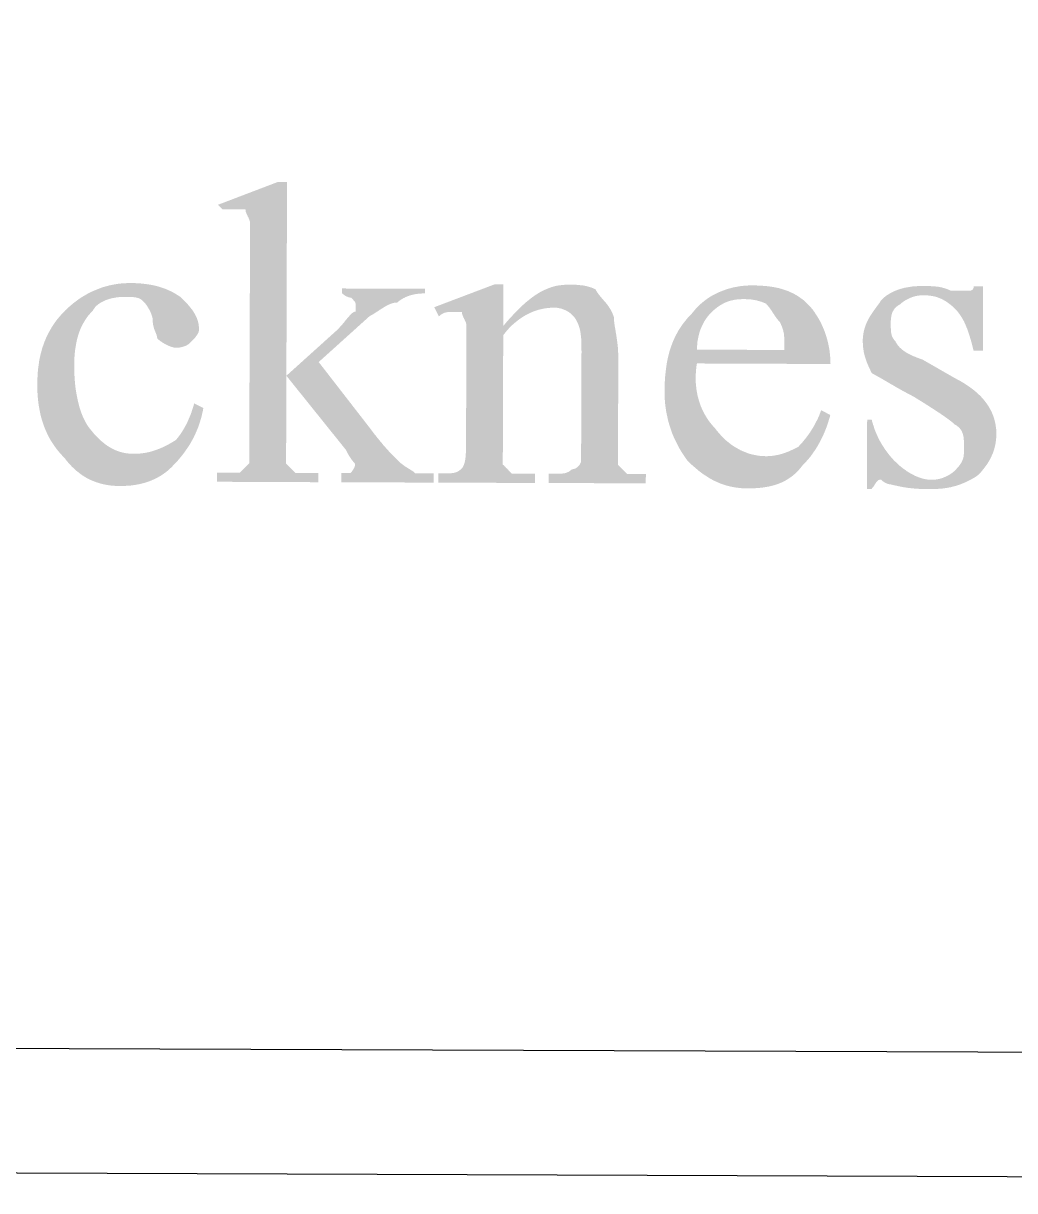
# Model space of a CAD drawing. Header units: millimetres. Extents: x -125 to 146, y -26 to 163.
# Drawn here: x 107.65 to 116.76, y 30.58 to 41.31 of the extents above; entities that cross this region are included whole.
import ezdxf
from ezdxf.xclip import XClip

# ---------------------------------------------------------------- set-up
doc = ezdxf.new("R2010")
doc.units = ezdxf.units.MM
doc.header["$MEASUREMENT"] = 0
doc.header["$XCLIPFRAME"] = 0
doc.layers.get('0').update_dxf_attribs({"color": 255, "linetype": 'CONTINUOUS'})

# ---------------------------------------------------------------- blocks, each defined once
blk = doc.blocks.new('MF12257_10')
at = {"color": 7, "linetype": 'Continuous', "lineweight": 25, "true_color": 0x000007}
blk.add_lwpolyline([(114.393, 53.755), (114.393, -5.961), (68.173, -5.961), (68.173, 53.755)], close=True, dxfattribs=at)
blk = doc.blocks.new('MF12274_11')
at = {"color": 7, "linetype": 'Continuous', "lineweight": 25, "true_color": 0x000007}
blk.add_lwpolyline([(113.205, 52.612), (113.205, -4.776), (69.318, -4.776), (69.318, 52.612)], close=True, dxfattribs=at)

msp = doc.modelspace()

# ---------------------------------------------------------------- hatches: boundary and pattern name
at = {"true_color": 0x000007}
for points in [[(110.072, 39.849), (110.066, 38.069), (110.533, 38.49), (110.543, 38.501), (110.553, 38.511), (110.563, 38.522), (110.572, 38.532), (110.581, 38.542), (110.589, 38.552), (110.598, 38.562), (110.605, 38.572), (110.613, 38.581), (110.62, 38.59), (110.627, 38.598), (110.634, 38.606), (110.641, 38.614), (110.647, 38.621), (110.653, 38.628), (110.659, 38.634), (110.665, 38.64), (110.671, 38.645), (110.676, 38.649), (110.682, 38.652), (110.687, 38.655), (110.692, 38.657), (110.698, 38.659), (110.703, 38.659), (110.703, 38.659), (110.703, 38.66), (110.703, 38.661), (110.703, 38.662), (110.703, 38.664), (110.703, 38.666), (110.703, 38.668), (110.703, 38.67), (110.703, 38.672), (110.703, 38.675), (110.703, 38.678), (110.703, 38.68), (110.703, 38.683), (110.703, 38.685), (110.703, 38.688), (110.703, 38.69), (110.703, 38.693), (110.703, 38.695), (110.703, 38.697), (110.703, 38.698), (110.703, 38.7), (110.703, 38.701), (110.703, 38.701), (110.703, 38.701), (110.703, 38.706), (110.703, 38.711), (110.703, 38.715), (110.703, 38.719), (110.703, 38.723), (110.703, 38.727), (110.702, 38.73), (110.702, 38.733), (110.701, 38.736), (110.7, 38.738), (110.699, 38.741), (110.698, 38.744), (110.697, 38.746), (110.695, 38.749), (110.693, 38.752), (110.691, 38.755), (110.688, 38.758), (110.685, 38.761), (110.682, 38.764), (110.679, 38.768), (110.675, 38.772), (110.671, 38.776), (110.666, 38.781), (110.661, 38.786), (110.661, 38.786), (110.66, 38.786), (110.659, 38.786), (110.658, 38.786), (110.656, 38.787), (110.654, 38.787), (110.651, 38.787), (110.649, 38.788), (110.645, 38.789), (110.642, 38.789), (110.639, 38.79), (110.635, 38.792), (110.631, 38.793), (110.626, 38.795), (110.622, 38.797), (110.617, 38.799), (110.612, 38.801), (110.608, 38.804), (110.603, 38.807), (110.598, 38.811), (110.592, 38.815), (110.587, 38.819), (110.582, 38.824), (110.577, 38.829), (110.577, 38.871), (111.341, 38.868), (111.341, 38.826), (111.326, 38.826), (111.31, 38.825), (111.296, 38.824), (111.281, 38.823), (111.267, 38.821), (111.254, 38.819), (111.241, 38.817), (111.228, 38.814), (111.216, 38.811), (111.204, 38.808), (111.193, 38.804), (111.182, 38.8), (111.172, 38.796), (111.162, 38.792), (111.153, 38.787), (111.144, 38.783), (111.135, 38.778), (111.127, 38.773), (111.119, 38.768), (111.112, 38.763), (111.105, 38.758), (111.098, 38.753), (111.092, 38.748), (111.087, 38.742), (111.076, 38.742), (111.065, 38.741), (111.054, 38.739), (111.043, 38.736), (111.033, 38.733), (111.022, 38.729), (111.011, 38.724), (111, 38.719), (110.99, 38.714), (110.979, 38.708), (110.968, 38.702), (110.957, 38.695), (110.947, 38.688), (110.936, 38.682), (110.925, 38.675), (110.915, 38.668), (110.904, 38.661), (110.893, 38.654), (110.883, 38.647), (110.872, 38.64), (110.862, 38.634), (110.851, 38.628), (110.84, 38.622), (110.83, 38.616), (110.363, 38.195), (110.826, 37.598), (110.842, 37.577), (110.857, 37.557), (110.871, 37.538), (110.886, 37.52), (110.9, 37.502), (110.913, 37.486), (110.926, 37.47), (110.939, 37.455), (110.951, 37.44), (110.962, 37.426), (110.974, 37.414), (110.984, 37.401), (110.995, 37.39), (111.005, 37.379), (111.014, 37.368), (111.024, 37.359), (111.032, 37.349), (111.041, 37.341), (111.048, 37.333), (111.056, 37.325), (111.063, 37.318), (111.07, 37.312), (111.076, 37.306), (111.082, 37.3), (111.092, 37.29), (111.102, 37.281), (111.111, 37.272), (111.12, 37.264), (111.129, 37.257), (111.138, 37.251), (111.146, 37.244), (111.153, 37.239), (111.161, 37.234), (111.168, 37.229), (111.175, 37.225), (111.182, 37.221), (111.188, 37.217), (111.195, 37.213), (111.201, 37.209), (111.207, 37.206), (111.212, 37.202), (111.218, 37.199), (111.224, 37.195), (111.229, 37.191), (111.235, 37.187), (111.24, 37.183), (111.245, 37.178), (111.25, 37.173), (111.256, 37.173), (111.261, 37.173), (111.266, 37.173), (111.272, 37.173), (111.277, 37.173), (111.283, 37.173), (111.289, 37.173), (111.294, 37.173), (111.3, 37.173), (111.306, 37.173), (111.313, 37.172), (111.319, 37.172), (111.326, 37.172), (111.333, 37.172), (111.34, 37.172), (111.348, 37.172), (111.355, 37.172), (111.364, 37.172), (111.372, 37.172), (111.381, 37.172), (111.39, 37.172), (111.399, 37.172), (111.409, 37.172), (111.42, 37.172), (111.419, 37.087), (110.57, 37.091), (110.57, 37.175), (110.576, 37.175), (110.581, 37.175), (110.586, 37.175), (110.591, 37.175), (110.597, 37.175), (110.602, 37.175), (110.606, 37.175), (110.611, 37.175), (110.616, 37.175), (110.62, 37.175), (110.625, 37.175), (110.629, 37.175), (110.633, 37.175), (110.636, 37.175), (110.64, 37.175), (110.643, 37.175), (110.645, 37.175), (110.648, 37.175), (110.65, 37.175), (110.652, 37.175), (110.653, 37.175), (110.654, 37.175), (110.655, 37.175), (110.655, 37.175), (110.655, 37.175), (110.656, 37.176), (110.657, 37.177), (110.658, 37.178), (110.66, 37.18), (110.662, 37.182), (110.664, 37.185), (110.666, 37.187), (110.669, 37.19), (110.671, 37.194), (110.674, 37.197), (110.676, 37.201), (110.679, 37.205), (110.682, 37.21), (110.684, 37.214), (110.687, 37.219), (110.689, 37.223), (110.691, 37.228), (110.693, 37.233), (110.695, 37.238), (110.696, 37.244), (110.697, 37.249), (110.698, 37.254), (110.698, 37.259), (110.698, 37.26), (110.697, 37.26), (110.696, 37.261), (110.694, 37.263), (110.693, 37.265), (110.691, 37.267), (110.688, 37.27), (110.685, 37.274), (110.682, 37.277), (110.679, 37.282), (110.675, 37.286), (110.671, 37.291), (110.667, 37.297), (110.663, 37.303), (110.659, 37.309), (110.654, 37.316), (110.649, 37.323), (110.644, 37.331), (110.64, 37.339), (110.634, 37.348), (110.629, 37.357), (110.624, 37.366), (110.619, 37.376), (110.614, 37.387), (110.066, 38.069), (110.064, 37.473), (110.064, 37.463), (110.064, 37.452), (110.063, 37.442), (110.063, 37.431), (110.063, 37.421), (110.063, 37.411), (110.063, 37.4), (110.063, 37.39), (110.063, 37.38), (110.063, 37.371), (110.063, 37.361), (110.063, 37.352), (110.063, 37.343), (110.063, 37.334), (110.063, 37.325), (110.063, 37.317), (110.063, 37.309), (110.063, 37.301), (110.063, 37.293), (110.063, 37.286), (110.063, 37.28), (110.063, 37.273), (110.063, 37.267), (110.063, 37.262), (110.068, 37.257), (110.073, 37.252), (110.077, 37.248), (110.081, 37.244), (110.084, 37.24), (110.088, 37.237), (110.091, 37.233), (110.094, 37.23), (110.097, 37.227), (110.1, 37.225), (110.102, 37.222), (110.105, 37.219), (110.108, 37.217), (110.11, 37.214), (110.113, 37.211), (110.116, 37.208), (110.119, 37.205), (110.122, 37.202), (110.126, 37.199), (110.129, 37.195), (110.133, 37.191), (110.137, 37.187), (110.142, 37.182), (110.147, 37.177), (110.152, 37.177), (110.158, 37.177), (110.163, 37.177), (110.169, 37.177), (110.174, 37.177), (110.18, 37.177), (110.186, 37.177), (110.193, 37.177), (110.199, 37.177), (110.206, 37.177), (110.214, 37.177), (110.221, 37.177), (110.229, 37.176), (110.238, 37.176), (110.247, 37.176), (110.257, 37.176), (110.267, 37.176), (110.278, 37.176), (110.29, 37.176), (110.302, 37.176), (110.315, 37.176), (110.329, 37.176), (110.343, 37.176), (110.359, 37.176), (110.359, 37.091), (109.427, 37.095), (109.427, 37.179), (109.438, 37.179), (109.449, 37.179), (109.459, 37.179), (109.47, 37.179), (109.48, 37.179), (109.49, 37.179), (109.501, 37.179), (109.511, 37.179), (109.521, 37.179), (109.53, 37.179), (109.54, 37.179), (109.549, 37.179), (109.558, 37.179), (109.567, 37.179), (109.576, 37.179), (109.584, 37.179), (109.592, 37.179), (109.6, 37.179), (109.608, 37.179), (109.615, 37.179), (109.621, 37.179), (109.628, 37.179), (109.634, 37.179), (109.639, 37.179), (109.644, 37.184), (109.649, 37.188), (109.653, 37.193), (109.657, 37.197), (109.661, 37.2), (109.664, 37.204), (109.668, 37.207), (109.671, 37.21), (109.674, 37.213), (109.676, 37.216), (109.679, 37.218), (109.682, 37.221), (109.684, 37.223), (109.687, 37.226), (109.69, 37.229), (109.693, 37.232), (109.696, 37.235), (109.699, 37.238), (109.702, 37.241), (109.706, 37.245), (109.71, 37.249), (109.714, 37.253), (109.719, 37.258), (109.724, 37.263), (109.724, 37.269), (109.724, 37.274), (109.724, 37.281), (109.724, 37.288), (109.724, 37.295), (109.724, 37.302), (109.724, 37.31), (109.724, 37.318), (109.724, 37.326), (109.724, 37.335), (109.724, 37.344), (109.724, 37.353), (109.725, 37.362), (109.725, 37.372), (109.725, 37.382), (109.725, 37.392), (109.725, 37.402), (109.725, 37.412), (109.725, 37.422), (109.725, 37.433), (109.725, 37.443), (109.725, 37.454), (109.725, 37.464), (109.725, 37.475), (109.731, 39.086), (109.731, 39.112), (109.731, 39.137), (109.731, 39.162), (109.731, 39.185), (109.731, 39.208), (109.731, 39.229), (109.731, 39.25), (109.732, 39.27), (109.732, 39.289), (109.732, 39.307), (109.732, 39.325), (109.732, 39.341), (109.732, 39.357), (109.732, 39.372), (109.732, 39.385), (109.732, 39.398), (109.732, 39.41), (109.732, 39.422), (109.732, 39.432), (109.732, 39.441), (109.732, 39.45), (109.732, 39.457), (109.732, 39.464), (109.732, 39.47), (109.732, 39.475), (109.732, 39.48), (109.731, 39.486), (109.729, 39.491), (109.728, 39.496), (109.726, 39.501), (109.724, 39.507), (109.721, 39.512), (109.719, 39.517), (109.717, 39.523), (109.714, 39.528), (109.711, 39.533), (109.709, 39.539), (109.706, 39.544), (109.704, 39.549), (109.701, 39.554), (109.699, 39.56), (109.697, 39.565), (109.695, 39.57), (109.693, 39.576), (109.692, 39.581), (109.691, 39.586), (109.691, 39.592), (109.69, 39.597), (109.685, 39.597), (109.681, 39.597), (109.676, 39.597), (109.672, 39.597), (109.669, 39.597), (109.665, 39.597), (109.662, 39.597), (109.659, 39.597), (109.656, 39.597), (109.653, 39.597), (109.651, 39.597), (109.648, 39.597), (109.645, 39.597), (109.643, 39.597), (109.64, 39.597), (109.637, 39.597), (109.634, 39.597), (109.631, 39.597), (109.627, 39.597), (109.624, 39.597), (109.62, 39.597), (109.616, 39.597), (109.611, 39.597), (109.606, 39.597), (109.6, 39.597), (109.595, 39.597), (109.59, 39.597), (109.585, 39.597), (109.579, 39.597), (109.574, 39.597), (109.569, 39.597), (109.563, 39.597), (109.558, 39.597), (109.553, 39.597), (109.548, 39.597), (109.542, 39.597), (109.537, 39.597), (109.532, 39.597), (109.526, 39.597), (109.521, 39.597), (109.516, 39.597), (109.511, 39.597), (109.505, 39.597), (109.5, 39.598), (109.495, 39.598), (109.489, 39.598), (109.484, 39.598), (109.479, 39.598), (109.437, 39.64), (109.988, 39.85)], [(109.303, 37.773), (109.297, 37.741), (109.29, 37.711), (109.283, 37.681), (109.274, 37.653), (109.265, 37.625), (109.256, 37.597), (109.245, 37.571), (109.234, 37.546), (109.223, 37.521), (109.211, 37.496), (109.198, 37.473), (109.185, 37.45), (109.172, 37.428), (109.158, 37.407), (109.143, 37.386), (109.129, 37.366), (109.114, 37.346), (109.099, 37.327), (109.083, 37.308), (109.068, 37.29), (109.052, 37.273), (109.036, 37.256), (109.02, 37.239), (109.004, 37.223), (108.988, 37.208), (108.971, 37.193), (108.954, 37.18), (108.936, 37.167), (108.918, 37.155), (108.9, 37.144), (108.881, 37.133), (108.863, 37.124), (108.843, 37.115), (108.824, 37.106), (108.804, 37.099), (108.785, 37.092), (108.765, 37.086), (108.744, 37.08), (108.724, 37.075), (108.703, 37.071), (108.683, 37.067), (108.662, 37.064), (108.641, 37.061), (108.62, 37.059), (108.599, 37.058), (108.578, 37.057), (108.557, 37.056), (108.535, 37.056), (108.509, 37.056), (108.483, 37.058), (108.458, 37.06), (108.433, 37.063), (108.409, 37.067), (108.385, 37.072), (108.361, 37.078), (108.338, 37.085), (108.315, 37.092), (108.293, 37.101), (108.271, 37.11), (108.25, 37.12), (108.229, 37.131), (108.209, 37.143), (108.188, 37.156), (108.169, 37.17), (108.15, 37.185), (108.131, 37.2), (108.113, 37.217), (108.095, 37.234), (108.078, 37.252), (108.061, 37.271), (108.044, 37.291), (108.028, 37.312), (108.008, 37.333), (107.988, 37.355), (107.969, 37.377), (107.951, 37.4), (107.934, 37.424), (107.918, 37.448), (107.902, 37.472), (107.888, 37.497), (107.874, 37.523), (107.862, 37.549), (107.85, 37.576), (107.839, 37.604), (107.829, 37.632), (107.82, 37.661), (107.811, 37.691), (107.804, 37.721), (107.798, 37.752), (107.792, 37.784), (107.787, 37.817), (107.783, 37.85), (107.78, 37.884), (107.778, 37.92), (107.777, 37.956), (107.777, 37.993), (107.777, 38.029), (107.779, 38.065), (107.781, 38.1), (107.784, 38.134), (107.789, 38.167), (107.793, 38.2), (107.799, 38.231), (107.806, 38.262), (107.814, 38.292), (107.822, 38.322), (107.832, 38.351), (107.842, 38.379), (107.853, 38.406), (107.865, 38.433), (107.878, 38.459), (107.892, 38.484), (107.906, 38.509), (107.922, 38.534), (107.938, 38.558), (107.955, 38.581), (107.974, 38.604), (107.993, 38.626), (108.013, 38.648), (108.033, 38.669), (108.055, 38.69), (108.077, 38.709), (108.099, 38.728), (108.122, 38.746), (108.145, 38.763), (108.168, 38.78), (108.192, 38.795), (108.216, 38.809), (108.24, 38.823), (108.265, 38.836), (108.289, 38.847), (108.315, 38.858), (108.34, 38.868), (108.365, 38.878), (108.391, 38.886), (108.417, 38.893), (108.443, 38.9), (108.469, 38.905), (108.495, 38.91), (108.521, 38.914), (108.548, 38.917), (108.574, 38.919), (108.6, 38.92), (108.627, 38.921), (108.653, 38.92), (108.678, 38.92), (108.703, 38.918), (108.726, 38.917), (108.749, 38.915), (108.772, 38.912), (108.793, 38.909), (108.814, 38.906), (108.835, 38.902), (108.854, 38.898), (108.874, 38.893), (108.893, 38.888), (108.911, 38.882), (108.929, 38.876), (108.947, 38.87), (108.964, 38.863), (108.981, 38.856), (108.998, 38.848), (109.015, 38.84), (109.031, 38.831), (109.047, 38.822), (109.063, 38.812), (109.079, 38.802), (109.095, 38.792), (109.105, 38.781), (109.116, 38.771), (109.126, 38.76), (109.137, 38.749), (109.147, 38.739), (109.157, 38.728), (109.166, 38.717), (109.176, 38.705), (109.185, 38.694), (109.194, 38.683), (109.203, 38.671), (109.211, 38.659), (109.218, 38.647), (109.226, 38.635), (109.232, 38.622), (109.238, 38.61), (109.244, 38.597), (109.249, 38.583), (109.253, 38.569), (109.257, 38.555), (109.259, 38.541), (109.261, 38.526), (109.263, 38.511), (109.263, 38.495), (109.263, 38.49), (109.262, 38.484), (109.261, 38.479), (109.26, 38.474), (109.258, 38.469), (109.256, 38.463), (109.253, 38.458), (109.25, 38.453), (109.247, 38.447), (109.244, 38.442), (109.24, 38.437), (109.236, 38.432), (109.232, 38.426), (109.228, 38.421), (109.223, 38.416), (109.219, 38.411), (109.214, 38.405), (109.209, 38.4), (109.204, 38.395), (109.199, 38.389), (109.194, 38.384), (109.188, 38.379), (109.183, 38.374), (109.178, 38.368), (109.178, 38.368), (109.177, 38.368), (109.176, 38.367), (109.174, 38.365), (109.172, 38.364), (109.17, 38.362), (109.167, 38.36), (109.164, 38.357), (109.16, 38.355), (109.156, 38.353), (109.151, 38.35), (109.146, 38.347), (109.141, 38.345), (109.135, 38.342), (109.128, 38.34), (109.121, 38.337), (109.114, 38.335), (109.106, 38.333), (109.098, 38.331), (109.09, 38.33), (109.081, 38.328), (109.071, 38.327), (109.061, 38.327), (109.051, 38.327), (109.045, 38.327), (109.039, 38.327), (109.033, 38.328), (109.026, 38.33), (109.019, 38.332), (109.012, 38.334), (109.004, 38.336), (108.997, 38.339), (108.989, 38.342), (108.981, 38.346), (108.973, 38.349), (108.965, 38.353), (108.957, 38.357), (108.949, 38.362), (108.941, 38.366), (108.933, 38.371), (108.925, 38.376), (108.918, 38.381), (108.91, 38.386), (108.903, 38.391), (108.897, 38.396), (108.89, 38.401), (108.885, 38.407), (108.879, 38.412), (108.879, 38.417), (108.878, 38.422), (108.877, 38.428), (108.876, 38.433), (108.874, 38.439), (108.873, 38.444), (108.871, 38.45), (108.868, 38.456), (108.866, 38.462), (108.863, 38.468), (108.861, 38.474), (108.858, 38.481), (108.856, 38.487), (108.853, 38.494), (108.85, 38.502), (108.848, 38.509), (108.846, 38.517), (108.844, 38.525), (108.842, 38.533), (108.84, 38.542), (108.839, 38.551), (108.838, 38.561), (108.838, 38.571), (108.837, 38.581), (108.837, 38.587), (108.837, 38.593), (108.836, 38.599), (108.834, 38.606), (108.832, 38.613), (108.83, 38.62), (108.828, 38.627), (108.825, 38.635), (108.822, 38.642), (108.819, 38.65), (108.815, 38.658), (108.811, 38.666), (108.807, 38.674), (108.803, 38.682), (108.798, 38.69), (108.794, 38.697), (108.789, 38.705), (108.784, 38.712), (108.779, 38.72), (108.774, 38.727), (108.769, 38.733), (108.764, 38.739), (108.759, 38.745), (108.753, 38.751), (108.748, 38.756), (108.743, 38.761), (108.737, 38.765), (108.732, 38.769), (108.727, 38.772), (108.721, 38.776), (108.715, 38.778), (108.71, 38.781), (108.704, 38.783), (108.697, 38.785), (108.691, 38.787), (108.685, 38.788), (108.678, 38.789), (108.671, 38.791), (108.664, 38.791), (108.656, 38.792), (108.648, 38.793), (108.64, 38.793), (108.632, 38.793), (108.623, 38.794), (108.614, 38.794), (108.604, 38.794), (108.595, 38.794), (108.584, 38.794), (108.568, 38.794), (108.552, 38.793), (108.537, 38.792), (108.521, 38.791), (108.506, 38.789), (108.49, 38.786), (108.475, 38.784), (108.46, 38.78), (108.446, 38.777), (108.431, 38.772), (108.418, 38.768), (108.404, 38.763), (108.391, 38.757), (108.379, 38.751), (108.367, 38.745), (108.355, 38.738), (108.344, 38.731), (108.334, 38.723), (108.324, 38.715), (108.315, 38.707), (108.307, 38.698), (108.3, 38.688), (108.293, 38.678), (108.287, 38.668), (108.272, 38.652), (108.257, 38.635), (108.243, 38.619), (108.23, 38.601), (108.218, 38.583), (108.207, 38.565), (108.196, 38.546), (108.186, 38.527), (108.177, 38.508), (108.169, 38.488), (108.161, 38.467), (108.154, 38.446), (108.148, 38.425), (108.142, 38.403), (108.137, 38.381), (108.133, 38.358), (108.129, 38.335), (108.125, 38.311), (108.122, 38.287), (108.12, 38.263), (108.118, 38.238), (108.117, 38.213), (108.116, 38.187), (108.116, 38.161), (108.116, 38.134), (108.117, 38.107), (108.118, 38.081), (108.119, 38.054), (108.121, 38.028), (108.123, 38.002), (108.126, 37.976), (108.129, 37.95), (108.133, 37.925), (108.137, 37.9), (108.142, 37.875), (108.147, 37.851), (108.152, 37.828), (108.158, 37.804), (108.164, 37.782), (108.171, 37.76), (108.178, 37.738), (108.186, 37.717), (108.194, 37.697), (108.203, 37.678), (108.212, 37.659), (108.221, 37.641), (108.231, 37.624), (108.241, 37.607), (108.257, 37.586), (108.273, 37.567), (108.289, 37.547), (108.304, 37.529), (108.32, 37.512), (108.337, 37.496), (108.353, 37.48), (108.369, 37.466), (108.386, 37.452), (108.402, 37.439), (108.419, 37.427), (108.436, 37.416), (108.453, 37.406), (108.471, 37.396), (108.489, 37.388), (108.507, 37.38), (108.525, 37.374), (108.544, 37.368), (108.563, 37.363), (108.582, 37.359), (108.602, 37.356), (108.622, 37.354), (108.643, 37.352), (108.663, 37.352), (108.679, 37.352), (108.695, 37.352), (108.711, 37.353), (108.727, 37.355), (108.743, 37.357), (108.759, 37.359), (108.775, 37.362), (108.791, 37.365), (108.807, 37.369), (108.823, 37.373), (108.838, 37.378), (108.854, 37.383), (108.87, 37.388), (108.886, 37.394), (108.902, 37.4), (108.918, 37.407), (108.935, 37.414), (108.951, 37.422), (108.967, 37.43), (108.983, 37.439), (108.999, 37.448), (109.015, 37.457), (109.031, 37.467), (109.048, 37.477), (109.053, 37.483), (109.059, 37.489), (109.065, 37.497), (109.072, 37.505), (109.079, 37.514), (109.086, 37.524), (109.094, 37.535), (109.101, 37.546), (109.109, 37.558), (109.117, 37.571), (109.125, 37.584), (109.133, 37.599), (109.141, 37.613), (109.149, 37.629), (109.157, 37.645), (109.164, 37.662), (109.172, 37.679), (109.179, 37.697), (109.187, 37.715), (109.194, 37.734), (109.2, 37.754), (109.207, 37.774), (109.213, 37.794), (109.218, 37.815)], [(112.06, 38.527), (112.086, 38.558), (112.112, 38.588), (112.138, 38.616), (112.163, 38.643), (112.188, 38.669), (112.213, 38.693), (112.237, 38.716), (112.261, 38.738), (112.285, 38.758), (112.309, 38.777), (112.333, 38.795), (112.357, 38.812), (112.381, 38.827), (112.405, 38.841), (112.429, 38.853), (112.453, 38.864), (112.477, 38.874), (112.502, 38.883), (112.526, 38.89), (112.551, 38.896), (112.576, 38.9), (112.602, 38.903), (112.628, 38.905), (112.654, 38.906), (112.664, 38.906), (112.675, 38.906), (112.686, 38.906), (112.696, 38.906), (112.707, 38.905), (112.717, 38.905), (112.728, 38.905), (112.739, 38.904), (112.749, 38.903), (112.76, 38.902), (112.77, 38.901), (112.781, 38.9), (112.791, 38.899), (112.802, 38.897), (112.813, 38.895), (112.823, 38.893), (112.834, 38.89), (112.844, 38.887), (112.855, 38.884), (112.865, 38.881), (112.876, 38.877), (112.887, 38.872), (112.897, 38.868), (112.908, 38.863), (112.913, 38.852), (112.919, 38.842), (112.925, 38.833), (112.932, 38.823), (112.939, 38.814), (112.946, 38.805), (112.953, 38.796), (112.961, 38.787), (112.968, 38.778), (112.976, 38.769), (112.984, 38.76), (112.992, 38.751), (113, 38.742), (113.008, 38.732), (113.016, 38.722), (113.023, 38.712), (113.031, 38.701), (113.038, 38.689), (113.045, 38.678), (113.052, 38.665), (113.059, 38.652), (113.065, 38.638), (113.071, 38.623), (113.076, 38.608), (113.076, 38.597), (113.077, 38.586), (113.078, 38.574), (113.079, 38.562), (113.081, 38.55), (113.082, 38.536), (113.084, 38.523), (113.087, 38.509), (113.089, 38.495), (113.092, 38.48), (113.094, 38.465), (113.097, 38.449), (113.099, 38.433), (113.102, 38.416), (113.104, 38.399), (113.107, 38.382), (113.109, 38.364), (113.111, 38.346), (113.113, 38.327), (113.114, 38.308), (113.115, 38.288), (113.116, 38.268), (113.117, 38.248), (113.117, 38.227), (113.114, 37.462), (113.114, 37.452), (113.114, 37.441), (113.114, 37.43), (113.114, 37.42), (113.114, 37.41), (113.114, 37.399), (113.114, 37.389), (113.114, 37.379), (113.114, 37.369), (113.114, 37.359), (113.114, 37.35), (113.114, 37.34), (113.114, 37.331), (113.114, 37.322), (113.114, 37.314), (113.114, 37.305), (113.114, 37.297), (113.114, 37.29), (113.114, 37.282), (113.114, 37.275), (113.113, 37.268), (113.113, 37.262), (113.113, 37.256), (113.113, 37.25), (113.118, 37.245), (113.123, 37.241), (113.127, 37.236), (113.131, 37.232), (113.135, 37.229), (113.138, 37.225), (113.142, 37.222), (113.145, 37.219), (113.148, 37.216), (113.15, 37.213), (113.153, 37.211), (113.156, 37.208), (113.158, 37.205), (113.161, 37.203), (113.164, 37.2), (113.167, 37.197), (113.17, 37.194), (113.173, 37.191), (113.176, 37.187), (113.18, 37.184), (113.184, 37.18), (113.188, 37.175), (113.193, 37.171), (113.198, 37.166), (113.203, 37.165), (113.208, 37.165), (113.214, 37.165), (113.219, 37.165), (113.225, 37.165), (113.231, 37.165), (113.236, 37.165), (113.242, 37.165), (113.248, 37.165), (113.255, 37.165), (113.261, 37.165), (113.268, 37.165), (113.275, 37.165), (113.282, 37.165), (113.289, 37.165), (113.297, 37.165), (113.305, 37.165), (113.313, 37.165), (113.322, 37.165), (113.331, 37.165), (113.34, 37.165), (113.349, 37.165), (113.359, 37.165), (113.37, 37.165), (113.369, 37.08), (112.478, 37.084), (112.478, 37.168), (112.52, 37.168), (112.531, 37.168), (112.541, 37.168), (112.55, 37.168), (112.559, 37.168), (112.568, 37.168), (112.577, 37.168), (112.585, 37.169), (112.593, 37.169), (112.6, 37.17), (112.607, 37.171), (112.614, 37.172), (112.621, 37.173), (112.628, 37.174), (112.634, 37.176), (112.64, 37.178), (112.646, 37.18), (112.652, 37.183), (112.657, 37.185), (112.663, 37.188), (112.669, 37.192), (112.674, 37.196), (112.679, 37.2), (112.685, 37.205), (112.69, 37.21), (112.695, 37.21), (112.7, 37.211), (112.706, 37.212), (112.711, 37.213), (112.716, 37.215), (112.721, 37.217), (112.726, 37.219), (112.731, 37.222), (112.735, 37.225), (112.74, 37.229), (112.744, 37.232), (112.748, 37.236), (112.752, 37.24), (112.756, 37.244), (112.759, 37.249), (112.762, 37.253), (112.765, 37.258), (112.768, 37.263), (112.77, 37.268), (112.772, 37.273), (112.773, 37.278), (112.774, 37.284), (112.775, 37.289), (112.775, 37.294), (112.775, 37.299), (112.775, 37.305), (112.775, 37.31), (112.775, 37.315), (112.775, 37.321), (112.775, 37.326), (112.775, 37.332), (112.775, 37.338), (112.775, 37.344), (112.775, 37.35), (112.775, 37.356), (112.775, 37.363), (112.775, 37.37), (112.775, 37.377), (112.775, 37.384), (112.775, 37.391), (112.775, 37.399), (112.775, 37.407), (112.775, 37.416), (112.775, 37.424), (112.775, 37.434), (112.775, 37.443), (112.776, 37.453), (112.776, 37.463), (112.778, 38.228), (112.778, 38.249), (112.778, 38.269), (112.779, 38.288), (112.778, 38.306), (112.778, 38.324), (112.778, 38.341), (112.778, 38.357), (112.777, 38.372), (112.777, 38.387), (112.776, 38.402), (112.775, 38.416), (112.774, 38.429), (112.772, 38.442), (112.771, 38.455), (112.769, 38.467), (112.767, 38.479), (112.764, 38.491), (112.762, 38.502), (112.758, 38.513), (112.755, 38.524), (112.751, 38.535), (112.747, 38.546), (112.742, 38.556), (112.737, 38.567), (112.732, 38.577), (112.726, 38.587), (112.72, 38.597), (112.713, 38.606), (112.706, 38.614), (112.698, 38.623), (112.691, 38.63), (112.683, 38.638), (112.674, 38.645), (112.666, 38.651), (112.657, 38.657), (112.648, 38.662), (112.638, 38.668), (112.629, 38.672), (112.619, 38.676), (112.609, 38.68), (112.599, 38.684), (112.589, 38.686), (112.579, 38.689), (112.568, 38.691), (112.558, 38.693), (112.547, 38.694), (112.537, 38.694), (112.526, 38.695), (112.505, 38.694), (112.484, 38.693), (112.463, 38.691), (112.442, 38.688), (112.421, 38.684), (112.4, 38.679), (112.379, 38.674), (112.358, 38.667), (112.338, 38.66), (112.317, 38.651), (112.297, 38.642), (112.277, 38.632), (112.257, 38.621), (112.238, 38.609), (112.219, 38.597), (112.2, 38.583), (112.181, 38.568), (112.162, 38.553), (112.144, 38.537), (112.127, 38.52), (112.109, 38.502), (112.092, 38.483), (112.076, 38.463), (112.059, 38.442), (112.056, 37.466), (112.056, 37.455), (112.056, 37.445), (112.056, 37.434), (112.056, 37.424), (112.056, 37.414), (112.056, 37.403), (112.056, 37.393), (112.056, 37.383), (112.056, 37.373), (112.055, 37.363), (112.055, 37.354), (112.055, 37.344), (112.055, 37.335), (112.055, 37.326), (112.055, 37.318), (112.055, 37.309), (112.055, 37.301), (112.055, 37.293), (112.055, 37.286), (112.055, 37.279), (112.055, 37.272), (112.055, 37.266), (112.055, 37.26), (112.055, 37.254), (112.06, 37.249), (112.065, 37.245), (112.069, 37.24), (112.073, 37.236), (112.077, 37.233), (112.08, 37.229), (112.083, 37.226), (112.086, 37.223), (112.089, 37.22), (112.092, 37.217), (112.095, 37.215), (112.097, 37.212), (112.1, 37.209), (112.103, 37.207), (112.105, 37.204), (112.108, 37.201), (112.111, 37.198), (112.114, 37.195), (112.118, 37.191), (112.121, 37.188), (112.125, 37.184), (112.13, 37.179), (112.134, 37.175), (112.139, 37.169), (112.145, 37.169), (112.15, 37.169), (112.155, 37.169), (112.161, 37.169), (112.167, 37.169), (112.173, 37.169), (112.179, 37.169), (112.185, 37.169), (112.192, 37.169), (112.198, 37.169), (112.206, 37.169), (112.214, 37.169), (112.222, 37.169), (112.23, 37.169), (112.239, 37.169), (112.249, 37.169), (112.259, 37.169), (112.27, 37.169), (112.282, 37.169), (112.294, 37.169), (112.307, 37.169), (112.321, 37.169), (112.336, 37.169), (112.351, 37.169), (112.351, 37.084), (111.462, 37.087), (111.462, 37.172), (111.504, 37.172), (111.515, 37.172), (111.525, 37.172), (111.534, 37.172), (111.543, 37.172), (111.552, 37.172), (111.561, 37.172), (111.569, 37.173), (111.577, 37.173), (111.584, 37.174), (111.591, 37.175), (111.598, 37.176), (111.605, 37.177), (111.612, 37.178), (111.618, 37.18), (111.624, 37.182), (111.63, 37.184), (111.636, 37.186), (111.641, 37.189), (111.647, 37.192), (111.653, 37.196), (111.658, 37.2), (111.663, 37.204), (111.669, 37.208), (111.674, 37.213), (111.679, 37.219), (111.684, 37.225), (111.688, 37.231), (111.692, 37.238), (111.695, 37.245), (111.699, 37.253), (111.701, 37.261), (111.704, 37.27), (111.706, 37.279), (111.708, 37.288), (111.71, 37.298), (111.711, 37.309), (111.713, 37.319), (111.714, 37.331), (111.715, 37.342), (111.715, 37.354), (111.716, 37.367), (111.716, 37.38), (111.717, 37.393), (111.717, 37.407), (111.717, 37.422), (111.717, 37.436), (111.717, 37.452), (111.717, 37.467), (111.72, 38.147), (111.72, 38.173), (111.72, 38.198), (111.72, 38.223), (111.72, 38.246), (111.72, 38.269), (111.72, 38.29), (111.72, 38.311), (111.72, 38.331), (111.72, 38.35), (111.721, 38.368), (111.721, 38.385), (111.721, 38.401), (111.721, 38.417), (111.721, 38.431), (111.721, 38.445), (111.721, 38.458), (111.721, 38.47), (111.721, 38.481), (111.721, 38.491), (111.721, 38.5), (111.721, 38.508), (111.721, 38.516), (111.721, 38.523), (111.721, 38.528), (111.721, 38.534), (111.72, 38.539), (111.719, 38.544), (111.718, 38.549), (111.716, 38.555), (111.715, 38.56), (111.713, 38.565), (111.71, 38.571), (111.708, 38.576), (111.705, 38.581), (111.703, 38.587), (111.7, 38.592), (111.698, 38.597), (111.695, 38.602), (111.692, 38.608), (111.69, 38.613), (111.688, 38.618), (111.686, 38.624), (111.684, 38.629), (111.682, 38.634), (111.681, 38.64), (111.68, 38.645), (111.679, 38.65), (111.679, 38.655), (111.674, 38.655), (111.67, 38.655), (111.665, 38.656), (111.661, 38.656), (111.658, 38.656), (111.654, 38.656), (111.651, 38.656), (111.648, 38.656), (111.645, 38.656), (111.642, 38.656), (111.64, 38.656), (111.637, 38.656), (111.634, 38.656), (111.632, 38.656), (111.629, 38.656), (111.626, 38.656), (111.623, 38.656), (111.62, 38.656), (111.616, 38.656), (111.613, 38.656), (111.609, 38.656), (111.604, 38.656), (111.6, 38.656), (111.595, 38.656), (111.589, 38.656), (111.584, 38.656), (111.579, 38.656), (111.573, 38.656), (111.568, 38.655), (111.563, 38.655), (111.558, 38.655), (111.552, 38.654), (111.547, 38.654), (111.542, 38.653), (111.536, 38.652), (111.531, 38.651), (111.526, 38.649), (111.52, 38.648), (111.515, 38.646), (111.51, 38.644), (111.505, 38.641), (111.499, 38.638), (111.494, 38.635), (111.489, 38.632), (111.483, 38.628), (111.478, 38.624), (111.473, 38.619), (111.467, 38.614), (111.425, 38.699), (111.977, 38.908), (112.061, 38.908)], [(116.469, 38.892), (116.467, 38.299), (116.382, 38.299), (116.377, 38.32), (116.372, 38.341), (116.367, 38.361), (116.361, 38.381), (116.356, 38.4), (116.35, 38.419), (116.345, 38.437), (116.339, 38.455), (116.333, 38.472), (116.327, 38.489), (116.321, 38.506), (116.314, 38.522), (116.308, 38.538), (116.301, 38.553), (116.294, 38.568), (116.286, 38.582), (116.278, 38.596), (116.27, 38.609), (116.262, 38.622), (116.253, 38.635), (116.244, 38.647), (116.235, 38.659), (116.225, 38.67), (116.214, 38.681), (116.204, 38.691), (116.193, 38.701), (116.183, 38.711), (116.172, 38.72), (116.161, 38.729), (116.15, 38.737), (116.139, 38.745), (116.128, 38.752), (116.117, 38.759), (116.106, 38.765), (116.094, 38.771), (116.082, 38.777), (116.07, 38.782), (116.058, 38.787), (116.046, 38.791), (116.033, 38.795), (116.02, 38.798), (116.006, 38.801), (115.993, 38.803), (115.979, 38.805), (115.964, 38.807), (115.949, 38.808), (115.934, 38.809), (115.919, 38.809), (115.908, 38.809), (115.897, 38.808), (115.887, 38.807), (115.876, 38.806), (115.866, 38.804), (115.856, 38.802), (115.845, 38.8), (115.835, 38.797), (115.825, 38.794), (115.816, 38.791), (115.806, 38.787), (115.797, 38.783), (115.788, 38.779), (115.779, 38.775), (115.77, 38.77), (115.762, 38.766), (115.753, 38.761), (115.746, 38.756), (115.738, 38.751), (115.731, 38.746), (115.724, 38.741), (115.718, 38.736), (115.712, 38.73), (115.707, 38.725), (115.696, 38.72), (115.687, 38.714), (115.679, 38.708), (115.671, 38.701), (115.664, 38.694), (115.657, 38.687), (115.652, 38.68), (115.647, 38.672), (115.642, 38.664), (115.638, 38.657), (115.635, 38.649), (115.632, 38.641), (115.63, 38.633), (115.628, 38.625), (115.626, 38.617), (115.625, 38.61), (115.624, 38.602), (115.623, 38.595), (115.622, 38.587), (115.622, 38.581), (115.621, 38.574), (115.621, 38.568), (115.621, 38.562), (115.621, 38.556), (115.621, 38.546), (115.621, 38.536), (115.621, 38.526), (115.621, 38.517), (115.621, 38.508), (115.622, 38.5), (115.622, 38.492), (115.623, 38.484), (115.623, 38.477), (115.624, 38.469), (115.625, 38.462), (115.626, 38.456), (115.628, 38.449), (115.629, 38.443), (115.631, 38.437), (115.633, 38.431), (115.636, 38.425), (115.639, 38.419), (115.642, 38.414), (115.645, 38.408), (115.649, 38.403), (115.653, 38.397), (115.658, 38.392), (115.663, 38.387), (115.668, 38.376), (115.674, 38.366), (115.681, 38.357), (115.687, 38.348), (115.695, 38.339), (115.702, 38.33), (115.711, 38.322), (115.719, 38.314), (115.728, 38.307), (115.738, 38.3), (115.747, 38.293), (115.758, 38.286), (115.769, 38.279), (115.78, 38.273), (115.791, 38.267), (115.804, 38.261), (115.816, 38.255), (115.829, 38.249), (115.843, 38.244), (115.856, 38.238), (115.871, 38.233), (115.885, 38.227), (115.901, 38.222), (115.916, 38.216), (116.212, 38.046), (116.243, 38.03), (116.273, 38.013), (116.301, 37.996), (116.328, 37.978), (116.354, 37.96), (116.378, 37.942), (116.401, 37.923), (116.423, 37.903), (116.444, 37.884), (116.463, 37.863), (116.48, 37.843), (116.497, 37.821), (116.512, 37.8), (116.526, 37.778), (116.538, 37.755), (116.55, 37.732), (116.559, 37.709), (116.568, 37.685), (116.575, 37.661), (116.581, 37.637), (116.585, 37.611), (116.589, 37.586), (116.591, 37.56), (116.591, 37.534), (116.591, 37.518), (116.59, 37.502), (116.589, 37.486), (116.587, 37.47), (116.585, 37.455), (116.582, 37.439), (116.579, 37.423), (116.575, 37.407), (116.571, 37.391), (116.565, 37.375), (116.56, 37.359), (116.553, 37.344), (116.546, 37.328), (116.539, 37.312), (116.53, 37.296), (116.521, 37.28), (116.511, 37.264), (116.501, 37.249), (116.489, 37.233), (116.477, 37.217), (116.464, 37.201), (116.451, 37.185), (116.436, 37.169), (116.42, 37.154), (116.404, 37.143), (116.389, 37.133), (116.373, 37.124), (116.357, 37.115), (116.34, 37.106), (116.324, 37.098), (116.308, 37.091), (116.292, 37.084), (116.275, 37.077), (116.258, 37.07), (116.241, 37.065), (116.224, 37.059), (116.207, 37.054), (116.189, 37.05), (116.172, 37.045), (116.153, 37.042), (116.135, 37.038), (116.116, 37.036), (116.097, 37.033), (116.078, 37.031), (116.058, 37.03), (116.038, 37.029), (116.018, 37.028), (115.997, 37.028), (115.981, 37.028), (115.966, 37.028), (115.951, 37.028), (115.936, 37.029), (115.922, 37.029), (115.907, 37.029), (115.893, 37.03), (115.879, 37.03), (115.865, 37.031), (115.851, 37.032), (115.836, 37.033), (115.822, 37.034), (115.807, 37.036), (115.792, 37.037), (115.777, 37.039), (115.761, 37.042), (115.745, 37.044), (115.729, 37.047), (115.712, 37.05), (115.694, 37.054), (115.675, 37.058), (115.656, 37.062), (115.636, 37.067), (115.616, 37.072), (115.61, 37.072), (115.605, 37.073), (115.6, 37.074), (115.595, 37.075), (115.59, 37.077), (115.585, 37.079), (115.58, 37.081), (115.575, 37.083), (115.57, 37.085), (115.566, 37.088), (115.562, 37.091), (115.558, 37.093), (115.554, 37.096), (115.55, 37.099), (115.547, 37.101), (115.544, 37.104), (115.541, 37.106), (115.538, 37.108), (115.536, 37.11), (115.535, 37.111), (115.533, 37.113), (115.532, 37.114), (115.531, 37.114), (115.531, 37.115), (115.526, 37.114), (115.521, 37.114), (115.516, 37.113), (115.512, 37.111), (115.508, 37.11), (115.505, 37.107), (115.501, 37.105), (115.498, 37.102), (115.495, 37.099), (115.492, 37.096), (115.489, 37.092), (115.486, 37.088), (115.484, 37.084), (115.481, 37.08), (115.478, 37.075), (115.475, 37.071), (115.472, 37.066), (115.469, 37.061), (115.465, 37.056), (115.462, 37.051), (115.458, 37.046), (115.453, 37.041), (115.449, 37.035), (115.444, 37.03), (115.401, 37.03), (115.404, 37.665), (115.446, 37.665), (115.451, 37.644), (115.457, 37.624), (115.464, 37.604), (115.47, 37.584), (115.477, 37.565), (115.485, 37.546), (115.493, 37.528), (115.501, 37.51), (115.509, 37.492), (115.518, 37.475), (115.527, 37.459), (115.536, 37.443), (115.546, 37.427), (115.556, 37.412), (115.565, 37.397), (115.575, 37.383), (115.586, 37.369), (115.596, 37.355), (115.606, 37.342), (115.617, 37.329), (115.627, 37.317), (115.638, 37.306), (115.648, 37.294), (115.659, 37.283), (115.67, 37.273), (115.681, 37.262), (115.692, 37.252), (115.704, 37.241), (115.717, 37.231), (115.729, 37.221), (115.742, 37.211), (115.756, 37.202), (115.769, 37.192), (115.783, 37.183), (115.797, 37.175), (115.812, 37.166), (115.827, 37.159), (115.841, 37.151), (115.856, 37.145), (115.872, 37.138), (115.887, 37.133), (115.902, 37.128), (115.918, 37.123), (115.934, 37.12), (115.949, 37.117), (115.965, 37.115), (115.981, 37.113), (115.997, 37.113), (116.007, 37.113), (116.018, 37.114), (116.029, 37.115), (116.039, 37.116), (116.049, 37.118), (116.06, 37.12), (116.07, 37.122), (116.08, 37.125), (116.09, 37.128), (116.1, 37.131), (116.109, 37.135), (116.119, 37.139), (116.128, 37.143), (116.137, 37.147), (116.145, 37.152), (116.154, 37.156), (116.162, 37.161), (116.17, 37.166), (116.177, 37.171), (116.184, 37.176), (116.191, 37.181), (116.197, 37.186), (116.203, 37.191), (116.209, 37.197), (116.219, 37.207), (116.228, 37.217), (116.237, 37.227), (116.245, 37.236), (116.252, 37.245), (116.258, 37.253), (116.264, 37.262), (116.269, 37.27), (116.273, 37.278), (116.277, 37.286), (116.28, 37.294), (116.283, 37.302), (116.286, 37.31), (116.288, 37.318), (116.29, 37.326), (116.291, 37.334), (116.292, 37.343), (116.293, 37.351), (116.293, 37.36), (116.294, 37.369), (116.294, 37.378), (116.294, 37.388), (116.294, 37.398), (116.294, 37.408), (116.294, 37.419), (116.294, 37.429), (116.294, 37.44), (116.294, 37.45), (116.294, 37.461), (116.293, 37.471), (116.292, 37.481), (116.291, 37.491), (116.29, 37.501), (116.289, 37.511), (116.287, 37.52), (116.284, 37.53), (116.281, 37.539), (116.278, 37.548), (116.274, 37.557), (116.27, 37.565), (116.265, 37.573), (116.259, 37.581), (116.253, 37.588), (116.246, 37.595), (116.238, 37.602), (116.23, 37.609), (116.221, 37.615), (116.21, 37.62), (116.205, 37.626), (116.198, 37.632), (116.191, 37.638), (116.182, 37.645), (116.173, 37.652), (116.163, 37.66), (116.152, 37.668), (116.14, 37.677), (116.127, 37.686), (116.114, 37.696), (116.099, 37.706), (116.084, 37.716), (116.068, 37.727), (116.05, 37.738), (116.032, 37.75), (116.013, 37.763), (115.994, 37.775), (115.973, 37.789), (115.951, 37.802), (115.929, 37.817), (115.906, 37.831), (115.881, 37.846), (115.856, 37.862), (115.83, 37.878), (115.809, 37.889), (115.789, 37.899), (115.769, 37.91), (115.749, 37.921), (115.73, 37.931), (115.712, 37.941), (115.693, 37.952), (115.675, 37.962), (115.658, 37.972), (115.641, 37.982), (115.624, 37.991), (115.608, 38.001), (115.593, 38.01), (115.577, 38.019), (115.562, 38.028), (115.548, 38.036), (115.534, 38.044), (115.52, 38.052), (115.507, 38.059), (115.494, 38.067), (115.482, 38.073), (115.47, 38.08), (115.459, 38.086), (115.448, 38.091), (115.442, 38.102), (115.437, 38.112), (115.432, 38.123), (115.427, 38.134), (115.422, 38.145), (115.417, 38.155), (115.412, 38.166), (115.407, 38.178), (115.403, 38.189), (115.398, 38.2), (115.394, 38.212), (115.39, 38.224), (115.386, 38.236), (115.382, 38.248), (115.379, 38.261), (115.376, 38.273), (115.373, 38.286), (115.371, 38.3), (115.369, 38.314), (115.367, 38.328), (115.366, 38.342), (115.365, 38.357), (115.364, 38.372), (115.364, 38.388), (115.364, 38.409), (115.366, 38.428), (115.368, 38.448), (115.371, 38.466), (115.375, 38.484), (115.379, 38.501), (115.384, 38.517), (115.39, 38.534), (115.396, 38.549), (115.403, 38.564), (115.41, 38.579), (115.418, 38.594), (115.426, 38.608), (115.435, 38.623), (115.444, 38.637), (115.454, 38.651), (115.463, 38.665), (115.473, 38.679), (115.484, 38.693), (115.494, 38.708), (115.505, 38.722), (115.516, 38.737), (115.526, 38.753), (115.537, 38.768), (115.548, 38.779), (115.559, 38.788), (115.571, 38.798), (115.583, 38.807), (115.596, 38.815), (115.609, 38.823), (115.622, 38.831), (115.636, 38.838), (115.651, 38.845), (115.666, 38.852), (115.681, 38.857), (115.696, 38.863), (115.713, 38.868), (115.729, 38.872), (115.746, 38.877), (115.764, 38.88), (115.781, 38.883), (115.8, 38.886), (115.818, 38.889), (115.838, 38.891), (115.857, 38.892), (115.877, 38.893), (115.898, 38.894), (115.919, 38.894), (115.929, 38.894), (115.94, 38.894), (115.951, 38.894), (115.961, 38.893), (115.972, 38.893), (115.982, 38.893), (115.993, 38.892), (116.003, 38.892), (116.014, 38.891), (116.025, 38.89), (116.035, 38.889), (116.046, 38.888), (116.056, 38.887), (116.067, 38.885), (116.078, 38.883), (116.088, 38.881), (116.099, 38.878), (116.109, 38.875), (116.12, 38.872), (116.13, 38.868), (116.141, 38.865), (116.152, 38.86), (116.162, 38.856), (116.173, 38.851), (116.183, 38.85), (116.193, 38.85), (116.202, 38.85), (116.211, 38.85), (116.22, 38.85), (116.228, 38.85), (116.236, 38.85), (116.243, 38.85), (116.25, 38.85), (116.256, 38.85), (116.262, 38.85), (116.268, 38.85), (116.273, 38.85), (116.278, 38.85), (116.282, 38.85), (116.286, 38.85), (116.289, 38.85), (116.292, 38.85), (116.294, 38.85), (116.296, 38.85), (116.298, 38.85), (116.299, 38.85), (116.299, 38.85), (116.3, 38.85), (116.305, 38.85), (116.309, 38.85), (116.314, 38.85), (116.317, 38.85), (116.321, 38.85), (116.324, 38.85), (116.327, 38.85), (116.329, 38.85), (116.332, 38.85), (116.334, 38.85), (116.335, 38.85), (116.337, 38.85), (116.338, 38.85), (116.339, 38.85), (116.34, 38.85), (116.34, 38.85), (116.341, 38.85), (116.341, 38.85), (116.342, 38.85), (116.342, 38.85), (116.342, 38.85), (116.342, 38.85), (116.342, 38.85), (116.342, 38.85), (116.347, 38.85), (116.352, 38.851), (116.356, 38.852), (116.36, 38.853), (116.363, 38.855), (116.366, 38.856), (116.369, 38.858), (116.372, 38.861), (116.374, 38.863), (116.376, 38.866), (116.378, 38.868), (116.379, 38.871), (116.38, 38.874), (116.381, 38.876), (116.382, 38.879), (116.383, 38.881), (116.383, 38.883), (116.384, 38.885), (116.384, 38.887), (116.384, 38.889), (116.384, 38.89), (116.384, 38.891), (116.384, 38.892), (116.384, 38.892)]]:
    msp.add_hatch(color=7, dxfattribs=at).paths.add_polyline_path(points)
h = msp.add_hatch(color=7, dxfattribs=at)
h.paths.add_polyline_path([(113.839, 38.182), (113.834, 38.15), (113.831, 38.119), (113.829, 38.089), (113.828, 38.058), (113.828, 38.029), (113.829, 38), (113.832, 37.971), (113.835, 37.943), (113.84, 37.915), (113.845, 37.888), (113.852, 37.862), (113.859, 37.836), (113.867, 37.811), (113.876, 37.787), (113.886, 37.764), (113.897, 37.741), (113.909, 37.718), (113.921, 37.697), (113.934, 37.676), (113.947, 37.657), (113.961, 37.638), (113.976, 37.62), (113.991, 37.602), (114.006, 37.586), (114.022, 37.565), (114.039, 37.545), (114.056, 37.526), (114.073, 37.508), (114.09, 37.491), (114.108, 37.474), (114.127, 37.459), (114.145, 37.444), (114.164, 37.43), (114.183, 37.418), (114.203, 37.406), (114.223, 37.395), (114.242, 37.384), (114.263, 37.375), (114.283, 37.367), (114.303, 37.359), (114.324, 37.352), (114.345, 37.346), (114.366, 37.342), (114.387, 37.338), (114.408, 37.334), (114.429, 37.332), (114.45, 37.331), (114.471, 37.33), (114.487, 37.33), (114.502, 37.331), (114.517, 37.332), (114.531, 37.333), (114.545, 37.335), (114.559, 37.337), (114.572, 37.34), (114.586, 37.342), (114.598, 37.345), (114.611, 37.349), (114.623, 37.352), (114.635, 37.356), (114.647, 37.36), (114.659, 37.364), (114.67, 37.369), (114.681, 37.373), (114.692, 37.378), (114.703, 37.383), (114.714, 37.388), (114.725, 37.393), (114.736, 37.398), (114.746, 37.403), (114.757, 37.408), (114.768, 37.414), (114.778, 37.424), (114.789, 37.436), (114.799, 37.447), (114.81, 37.459), (114.82, 37.472), (114.831, 37.484), (114.841, 37.497), (114.851, 37.511), (114.861, 37.524), (114.871, 37.538), (114.881, 37.552), (114.89, 37.567), (114.899, 37.581), (114.908, 37.596), (114.917, 37.611), (114.925, 37.626), (114.933, 37.642), (114.941, 37.657), (114.949, 37.673), (114.956, 37.688), (114.963, 37.704), (114.969, 37.72), (114.975, 37.736), (114.981, 37.752), (115.065, 37.709), (115.06, 37.688), (115.053, 37.667), (115.047, 37.646), (115.04, 37.625), (115.033, 37.604), (115.025, 37.583), (115.017, 37.562), (115.008, 37.541), (114.999, 37.521), (114.989, 37.501), (114.979, 37.481), (114.969, 37.461), (114.958, 37.441), (114.947, 37.421), (114.935, 37.402), (114.923, 37.383), (114.91, 37.365), (114.897, 37.346), (114.884, 37.328), (114.87, 37.311), (114.855, 37.294), (114.84, 37.277), (114.825, 37.26), (114.809, 37.244), (114.793, 37.224), (114.777, 37.205), (114.76, 37.187), (114.742, 37.17), (114.724, 37.154), (114.706, 37.14), (114.687, 37.127), (114.668, 37.115), (114.648, 37.103), (114.628, 37.093), (114.607, 37.084), (114.587, 37.076), (114.565, 37.068), (114.543, 37.062), (114.521, 37.056), (114.498, 37.051), (114.475, 37.047), (114.451, 37.043), (114.427, 37.04), (114.403, 37.038), (114.378, 37.036), (114.353, 37.035), (114.327, 37.035), (114.301, 37.034), (114.274, 37.035), (114.249, 37.036), (114.223, 37.039), (114.198, 37.042), (114.173, 37.046), (114.149, 37.051), (114.125, 37.057), (114.102, 37.063), (114.078, 37.071), (114.055, 37.079), (114.032, 37.089), (114.01, 37.099), (113.987, 37.11), (113.965, 37.122), (113.943, 37.135), (113.922, 37.149), (113.9, 37.163), (113.878, 37.179), (113.857, 37.195), (113.836, 37.213), (113.815, 37.231), (113.793, 37.25), (113.772, 37.27), (113.751, 37.29), (113.736, 37.312), (113.721, 37.334), (113.706, 37.356), (113.692, 37.379), (113.678, 37.402), (113.665, 37.426), (113.653, 37.45), (113.641, 37.474), (113.629, 37.499), (113.618, 37.525), (113.608, 37.551), (113.599, 37.577), (113.59, 37.604), (113.582, 37.631), (113.574, 37.659), (113.568, 37.687), (113.562, 37.716), (113.556, 37.745), (113.552, 37.774), (113.548, 37.804), (113.545, 37.835), (113.543, 37.866), (113.542, 37.897), (113.542, 37.929), (113.543, 37.971), (113.544, 38.011), (113.546, 38.05), (113.55, 38.088), (113.554, 38.125), (113.559, 38.16), (113.564, 38.195), (113.571, 38.228), (113.579, 38.261), (113.587, 38.292), (113.597, 38.322), (113.607, 38.352), (113.618, 38.381), (113.63, 38.408), (113.643, 38.435), (113.657, 38.462), (113.671, 38.487), (113.687, 38.512), (113.703, 38.536), (113.721, 38.559), (113.739, 38.582), (113.758, 38.605), (113.778, 38.626), (113.799, 38.648), (113.815, 38.668), (113.832, 38.688), (113.85, 38.707), (113.869, 38.725), (113.889, 38.742), (113.909, 38.758), (113.93, 38.774), (113.951, 38.788), (113.973, 38.802), (113.996, 38.814), (114.019, 38.826), (114.043, 38.837), (114.067, 38.847), (114.091, 38.856), (114.116, 38.865), (114.141, 38.872), (114.167, 38.879), (114.192, 38.884), (114.218, 38.889), (114.244, 38.893), (114.271, 38.896), (114.297, 38.898), (114.323, 38.899), (114.35, 38.9), (114.376, 38.899), (114.402, 38.898), (114.427, 38.897), (114.452, 38.895), (114.477, 38.893), (114.501, 38.89), (114.524, 38.887), (114.547, 38.883), (114.57, 38.879), (114.592, 38.874), (114.614, 38.868), (114.635, 38.861), (114.656, 38.854), (114.677, 38.847), (114.697, 38.838), (114.716, 38.829), (114.736, 38.819), (114.754, 38.809), (114.773, 38.797), (114.79, 38.785), (114.808, 38.772), (114.825, 38.759), (114.841, 38.744), (114.857, 38.728), (114.873, 38.712), (114.888, 38.695), (114.903, 38.677), (114.917, 38.658), (114.93, 38.638), (114.943, 38.618), (114.956, 38.597), (114.968, 38.576), (114.979, 38.554), (114.99, 38.531), (115, 38.508), (115.01, 38.484), (115.019, 38.46), (115.027, 38.436), (115.034, 38.411), (115.041, 38.386), (115.047, 38.36), (115.052, 38.335), (115.057, 38.309), (115.06, 38.283), (115.063, 38.256), (115.065, 38.23), (115.066, 38.204), (115.067, 38.177)])
h.paths.add_polyline_path([(113.84, 38.309), (114.644, 38.306), (114.644, 38.321), (114.644, 38.336), (114.644, 38.35), (114.644, 38.363), (114.644, 38.375), (114.644, 38.387), (114.643, 38.398), (114.643, 38.409), (114.642, 38.42), (114.641, 38.43), (114.64, 38.439), (114.639, 38.449), (114.638, 38.458), (114.636, 38.467), (114.634, 38.476), (114.632, 38.485), (114.63, 38.493), (114.627, 38.502), (114.624, 38.511), (114.62, 38.521), (114.616, 38.53), (114.612, 38.54), (114.608, 38.55), (114.603, 38.56), (114.597, 38.566), (114.592, 38.571), (114.587, 38.578), (114.582, 38.584), (114.576, 38.591), (114.571, 38.598), (114.566, 38.606), (114.56, 38.613), (114.555, 38.621), (114.55, 38.629), (114.545, 38.637), (114.539, 38.645), (114.534, 38.653), (114.529, 38.661), (114.524, 38.669), (114.518, 38.676), (114.513, 38.684), (114.508, 38.691), (114.503, 38.698), (114.497, 38.705), (114.492, 38.712), (114.487, 38.718), (114.481, 38.724), (114.476, 38.73), (114.466, 38.735), (114.455, 38.74), (114.445, 38.744), (114.434, 38.748), (114.424, 38.751), (114.413, 38.754), (114.403, 38.757), (114.393, 38.76), (114.383, 38.762), (114.374, 38.764), (114.364, 38.766), (114.355, 38.767), (114.345, 38.769), (114.337, 38.77), (114.328, 38.77), (114.32, 38.771), (114.311, 38.772), (114.304, 38.772), (114.296, 38.772), (114.289, 38.773), (114.282, 38.773), (114.276, 38.773), (114.27, 38.773), (114.265, 38.773), (114.249, 38.773), (114.234, 38.772), (114.219, 38.771), (114.205, 38.77), (114.19, 38.768), (114.177, 38.765), (114.163, 38.762), (114.15, 38.759), (114.137, 38.756), (114.125, 38.751), (114.113, 38.747), (114.101, 38.742), (114.089, 38.736), (114.077, 38.73), (114.066, 38.724), (114.054, 38.717), (114.043, 38.71), (114.032, 38.702), (114.021, 38.694), (114.011, 38.686), (114, 38.677), (113.989, 38.667), (113.979, 38.657), (113.968, 38.647), (113.957, 38.636), (113.948, 38.625), (113.938, 38.613), (113.929, 38.601), (113.92, 38.589), (113.912, 38.576), (113.904, 38.563), (113.897, 38.55), (113.89, 38.536), (113.884, 38.522), (113.878, 38.508), (113.872, 38.494), (113.867, 38.479), (113.862, 38.464), (113.858, 38.449), (113.854, 38.434), (113.851, 38.419), (113.848, 38.403), (113.845, 38.388), (113.843, 38.372), (113.842, 38.356), (113.841, 38.341), (113.84, 38.325)])

# ---------------------------------------------------------------- block references
at = {"color": 7, "true_color": 0xffffff}
ref = msp.add_blockref('MF12257_10', (144.555, -37.569), dxfattribs=dict(at, rotation=89.78812348408282))
XClip(ref).set_block_clipping_path([(67.9873310725, 0), (114.6386663437, 53.9326737722)])
ref = msp.add_blockref('MF12274_11', (144.555, -37.569), dxfattribs=dict(at, rotation=89.78812348408282))
XClip(ref).set_block_clipping_path([(69.1303330104, 0), (113.4533301036, 52.7896718343)])

doc.saveas('drawing.dxf')
